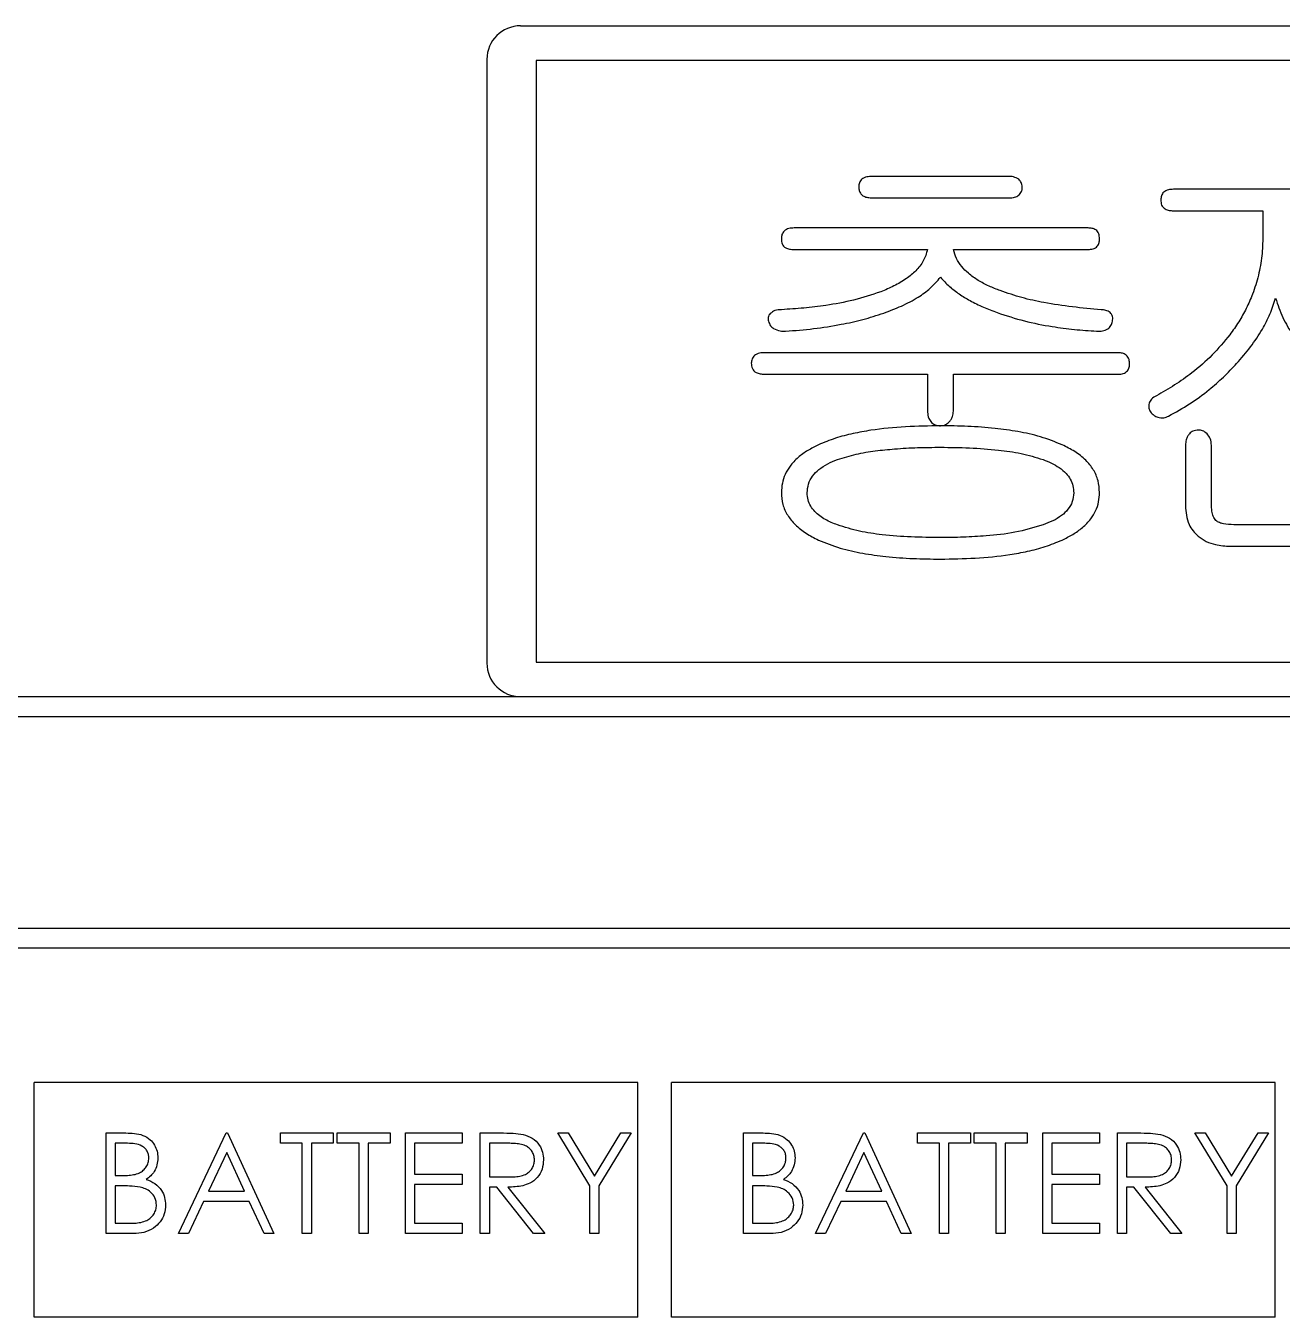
# Model space of a CAD drawing. Header units: millimetres. Extents: x 0 to 17520, y 0 to 12300.
# Drawn here: x 10446.5 to 10821.1, y 5461.4 to 5846.4 of the extents above; entities that cross this region are included whole.
import ezdxf

# ---------------------------------------------------------------- set-up
doc = ezdxf.new("R2010")
doc.units = ezdxf.units.MM
doc.header["$LTSCALE"] = 30

msp = doc.modelspace()

# ---------------------------------------------------------------- linework, layer by layer
for p, q in [((10593.962, 5846.376), (11073.962, 5846.376)), ((10583.962, 5836.376), (10583.962, 5656.376)), ((10598.602, 5836.048), (10598.602, 5656.704)), ((11069.323, 5836.048), (10598.602, 5836.048)), ((10739.558, 5801.492), (10698.852, 5801.492)), ((10698.852, 5795.082), (10740.119, 5795.082)), ((10849.834, 5797.646), (10788.716, 5797.646)), ((10788.596, 5791.236), (10815.359, 5791.236)), ((10815.359, 5791.236), (10815.359, 5783.684)), ((10763.235, 5786.108), (10675.575, 5786.108)), ((10675.455, 5779.697), (10715.359, 5779.697)), ((10723.051, 5779.697), (10763.235, 5779.697)), ((10771.969, 5748.928), (10666.841, 5748.928)), ((10666.721, 5742.518), (10715.359, 5742.518)), ((10715.359, 5742.518), (10715.359, 5731.22)), ((10723.051, 5731.48), (10723.051, 5742.518)), ((10723.051, 5742.518), (10772.23, 5742.518)), ((10792.282, 5721.364), (10792.282, 5703.315)), ((10799.974, 5703.996), (10799.974, 5721.284)), ((10879.902, 5697.646), (10806.645, 5697.646)), ((10805.663, 5691.236), (10879.922, 5691.236)), ((10598.602, 5656.704), (11069.323, 5656.704)), ((9989.962, 5646.376), (10593.962, 5646.376)), ((10593.962, 5646.376), (11073.962, 5646.376)), ((11683.962, 5640.376), (9983.962, 5640.376)), ((9983.962, 5577.376), (11683.962, 5577.376)), ((11608.962, 5571.376), (10058.962, 5571.376)), ((10448.962, 5461.376), (10448.962, 5531.376)), ((10628.962, 5531.376), (10448.962, 5531.376)), ((10628.962, 5461.376), (10628.962, 5531.376)), ((10638.962, 5461.376), (10638.962, 5531.376)), ((10818.962, 5531.376), (10638.962, 5531.376)), ((10818.962, 5461.376), (10818.962, 5531.376)), ((10470.449, 5486.287), (10470.449, 5516.287)), ((10470.449, 5516.287), (10476.302, 5516.287)), ((10473.141, 5513.21), (10473.141, 5503.595)), ((10476.795, 5513.21), (10473.141, 5513.21)), ((10491.987, 5486.287), (10506.218, 5516.287)), ((10506.218, 5516.287), (10506.603, 5516.287)), ((10506.603, 5516.287), (10520.449, 5486.287)), ((10522.372, 5516.287), (10538.141, 5516.287)), ((10522.372, 5513.21), (10522.372, 5516.287)), ((10528.911, 5513.21), (10522.372, 5513.21)), ((10528.911, 5486.287), (10528.911, 5513.21)), ((10531.603, 5513.21), (10531.603, 5486.287)), ((10538.141, 5513.21), (10531.603, 5513.21)), ((10538.141, 5516.287), (10538.141, 5513.21)), ((10539.295, 5516.287), (10555.064, 5516.287)), ((10539.295, 5513.21), (10539.295, 5516.287)), ((10545.834, 5513.21), (10539.295, 5513.21)), ((10545.834, 5486.287), (10545.834, 5513.21)), ((10548.526, 5513.21), (10548.526, 5486.287)), ((10555.064, 5513.21), (10548.526, 5513.21)), ((10555.064, 5516.287), (10555.064, 5513.21)), ((10559.68, 5486.287), (10559.68, 5516.287)), ((10559.68, 5516.287), (10576.603, 5516.287)), ((10562.372, 5513.21), (10562.372, 5503.98)), ((10576.603, 5513.21), (10562.372, 5513.21)), ((10576.603, 5516.287), (10576.603, 5513.21)), ((10581.988, 5486.287), (10581.988, 5516.287)), ((10581.988, 5516.287), (10587.991, 5516.287)), ((10584.68, 5513.21), (10584.68, 5503.21)), ((10590.305, 5513.21), (10584.68, 5513.21)), ((10605.064, 5516.287), (10608.147, 5516.287)), ((10614.68, 5500.548), (10605.064, 5516.287)), ((10608.147, 5516.287), (10616.032, 5503.397)), ((10616.032, 5503.397), (10623.905, 5516.287)), ((10626.987, 5516.287), (10617.372, 5500.548)), ((10623.905, 5516.287), (10626.987, 5516.287)), ((10660.449, 5486.287), (10660.449, 5516.287)), ((10660.449, 5516.287), (10666.302, 5516.287)), ((10663.141, 5513.21), (10663.141, 5503.595)), ((10666.795, 5513.21), (10663.141, 5513.21)), ((10681.988, 5486.287), (10696.218, 5516.287)), ((10696.218, 5516.287), (10696.603, 5516.287)), ((10696.603, 5516.287), (10710.449, 5486.287)), ((10712.372, 5516.287), (10728.141, 5516.287)), ((10712.372, 5513.21), (10712.372, 5516.287)), ((10718.911, 5513.21), (10712.372, 5513.21)), ((10718.911, 5486.287), (10718.911, 5513.21)), ((10721.603, 5513.21), (10721.603, 5486.287)), ((10728.141, 5513.21), (10721.603, 5513.21)), ((10728.141, 5516.287), (10728.141, 5513.21)), ((10729.295, 5516.287), (10745.064, 5516.287)), ((10729.295, 5513.21), (10729.295, 5516.287)), ((10735.834, 5513.21), (10729.295, 5513.21)), ((10735.834, 5486.287), (10735.834, 5513.21)), ((10738.526, 5513.21), (10738.526, 5486.287)), ((10745.064, 5513.21), (10738.526, 5513.21)), ((10745.064, 5516.287), (10745.064, 5513.21)), ((10749.68, 5486.287), (10749.68, 5516.287)), ((10749.68, 5516.287), (10766.603, 5516.287)), ((10752.372, 5513.21), (10752.372, 5503.98)), ((10766.603, 5513.21), (10752.372, 5513.21)), ((10766.603, 5516.287), (10766.603, 5513.21)), ((10771.987, 5486.287), (10771.987, 5516.287)), ((10771.987, 5516.287), (10777.991, 5516.287)), ((10774.68, 5513.21), (10774.68, 5503.21)), ((10780.305, 5513.21), (10774.68, 5513.21)), ((10795.064, 5516.287), (10798.147, 5516.287)), ((10804.68, 5500.548), (10795.064, 5516.287)), ((10798.147, 5516.287), (10806.032, 5503.397)), ((10806.032, 5503.397), (10813.905, 5516.287)), ((10816.988, 5516.287), (10807.372, 5500.548)), ((10813.905, 5516.287), (10816.988, 5516.287)), ((10506.381, 5510.44), (10500.948, 5498.98)), ((10511.669, 5498.98), (10506.381, 5510.44)), ((10696.381, 5510.44), (10690.948, 5498.98)), ((10701.669, 5498.98), (10696.381, 5510.44)), ((10473.141, 5503.595), (10474.95, 5503.595)), ((10562.372, 5503.98), (10576.603, 5503.98)), ((10576.603, 5503.98), (10576.603, 5500.903)), ((10584.68, 5503.21), (10590.173, 5503.168)), ((10663.141, 5503.595), (10664.95, 5503.595)), ((10752.372, 5503.98), (10766.603, 5503.98)), ((10766.603, 5503.98), (10766.603, 5500.903)), ((10774.68, 5503.21), (10780.173, 5503.168)), ((10473.141, 5500.518), (10473.141, 5489.364)), ((10474.926, 5500.518), (10473.141, 5500.518)), ((10500.948, 5498.98), (10511.669, 5498.98)), ((10562.372, 5500.903), (10562.372, 5489.364)), ((10576.603, 5500.903), (10562.372, 5500.903)), ((10584.68, 5500.133), (10584.68, 5486.287)), ((10586.867, 5500.133), (10584.68, 5500.133)), ((10597.889, 5486.287), (10586.867, 5500.133)), ((10590.197, 5500.133), (10601.218, 5486.287)), ((10614.68, 5486.287), (10614.68, 5500.548)), ((10617.372, 5500.548), (10617.372, 5486.287)), ((10663.141, 5500.518), (10663.141, 5489.364)), ((10664.926, 5500.518), (10663.141, 5500.518)), ((10690.948, 5498.98), (10701.669, 5498.98)), ((10752.372, 5500.903), (10752.372, 5489.364)), ((10766.603, 5500.903), (10752.372, 5500.903)), ((10774.68, 5500.133), (10774.68, 5486.287)), ((10776.867, 5500.133), (10774.68, 5500.133)), ((10787.889, 5486.287), (10776.867, 5500.133)), ((10780.197, 5500.133), (10791.218, 5486.287)), ((10804.68, 5486.287), (10804.68, 5500.548)), ((10807.372, 5500.548), (10807.372, 5486.287)), ((10499.488, 5495.903), (10494.926, 5486.287)), ((10513.087, 5495.903), (10499.488, 5495.903)), ((10517.522, 5486.287), (10513.087, 5495.903)), ((10689.487, 5495.903), (10684.926, 5486.287)), ((10703.087, 5495.903), (10689.487, 5495.903)), ((10707.522, 5486.287), (10703.087, 5495.903)), ((10478.562, 5486.287), (10470.449, 5486.287)), ((10473.141, 5489.364), (10476.975, 5489.364)), ((10494.926, 5486.287), (10491.987, 5486.287)), ((10520.449, 5486.287), (10517.522, 5486.287)), ((10531.603, 5486.287), (10528.911, 5486.287)), ((10548.526, 5486.287), (10545.834, 5486.287)), ((10576.603, 5486.287), (10559.68, 5486.287)), ((10562.372, 5489.364), (10576.603, 5489.364)), ((10576.603, 5489.364), (10576.603, 5486.287)), ((10584.68, 5486.287), (10581.988, 5486.287)), ((10601.218, 5486.287), (10597.889, 5486.287)), ((10617.372, 5486.287), (10614.68, 5486.287)), ((10668.562, 5486.287), (10660.449, 5486.287)), ((10663.141, 5489.364), (10666.976, 5489.364)), ((10684.926, 5486.287), (10681.988, 5486.287)), ((10710.449, 5486.287), (10707.522, 5486.287)), ((10721.603, 5486.287), (10718.911, 5486.287)), ((10738.526, 5486.287), (10735.834, 5486.287)), ((10766.603, 5486.287), (10749.68, 5486.287)), ((10752.372, 5489.364), (10766.603, 5489.364)), ((10766.603, 5489.364), (10766.603, 5486.287)), ((10774.68, 5486.287), (10771.987, 5486.287)), ((10791.218, 5486.287), (10787.889, 5486.287)), ((10807.372, 5486.287), (10804.68, 5486.287)), ((10628.962, 5461.376), (10448.962, 5461.376)), ((10818.962, 5461.376), (10638.962, 5461.376))]:
    msp.add_line(p, q)
for centre, start, end in [((10593.962, 5836.376), 90, 180), ((10593.962, 5656.376), 180, 270)]:
    msp.add_arc(centre, 10, start, end)
for points, knots in [([(10698.852, 5801.492), (10698.312, 5801.467), (10697.234, 5801.416), (10695.768, 5800.842), (10694.945, 5799.629), (10694.879, 5798.775), (10694.846, 5798.347)], [0, 0, 0, 0, 0.2809461, 0.5605273, 0.7797963, 1, 1, 1, 1]), ([(10694.846, 5798.347), (10694.869, 5797.98), (10694.916, 5797.246), (10695.408, 5796.22), (10696.353, 5795.485), (10697.556, 5795.136), (10698.42, 5795.1), (10698.852, 5795.082)], [0, 0, 0, 0, 0.1865631, 0.3731828, 0.5596289, 0.7794988, 1, 1, 1, 1]), ([(10742.603, 5800.611), (10742.071, 5800.903), (10741.118, 5801.427), (10740.036, 5801.472), (10739.558, 5801.492)], [0, 0, 0, 0, 0.55805541, 1, 1, 1, 1]), ([(10743.564, 5798.347), (10743.506, 5798.822), (10743.401, 5799.674), (10742.848, 5800.323), (10742.603, 5800.611)], [0, 0, 0, 0, 0.55724847, 1, 1, 1, 1]), ([(10742.743, 5796.084), (10743.036, 5796.457), (10743.562, 5797.128), (10743.564, 5797.973), (10743.564, 5798.347)], [0, 0, 0, 0, 0.5575425, 1, 1, 1, 1]), ([(10740.119, 5795.082), (10740.667, 5795.126), (10741.647, 5795.204), (10742.408, 5795.815), (10742.743, 5796.084)], [0, 0, 0, 0, 0.5599292, 1, 1, 1, 1]), ([(10788.716, 5797.646), (10788.192, 5797.622), (10787.147, 5797.575), (10785.749, 5796.95), (10785.01, 5795.743), (10784.957, 5794.916), (10784.93, 5794.501)], [0, 0, 0, 0, 0.2807416, 0.5597186, 0.7794784, 1, 1, 1, 1]), ([(10784.93, 5794.501), (10784.946, 5793.962), (10784.978, 5792.89), (10786.041, 5791.708), (10787.352, 5791.29), (10788.181, 5791.254), (10788.596, 5791.236)], [0, 0, 0, 0, 0.280398, 0.5581065, 0.7785866, 1, 1, 1, 1]), ([(10675.575, 5786.108), (10675.044, 5786.085), (10673.986, 5786.039), (10672.592, 5785.373), (10671.847, 5784.159), (10671.795, 5783.322), (10671.769, 5782.902)], [0, 0, 0, 0, 0.2809668, 0.5598385, 0.7793046, 1, 1, 1, 1]), ([(10671.769, 5782.902), (10671.786, 5782.365), (10671.818, 5781.296), (10672.913, 5780.152), (10674.216, 5779.75), (10675.042, 5779.715), (10675.455, 5779.697)], [0, 0, 0, 0, 0.2803073, 0.5577841, 0.7784104, 1, 1, 1, 1]), ([(10766.641, 5782.902), (10766.607, 5783.405), (10766.539, 5784.406), (10765.652, 5785.606), (10764.409, 5786.04), (10763.627, 5786.085), (10763.235, 5786.108)], [0, 0, 0, 0, 0.2802965, 0.5584874, 0.7792822, 1, 1, 1, 1]), ([(10763.235, 5779.697), (10763.735, 5779.724), (10764.731, 5779.777), (10766.014, 5780.514), (10766.561, 5781.728), (10766.614, 5782.511), (10766.641, 5782.902)], [0, 0, 0, 0, 0.2803477, 0.5590207, 0.7792634, 1, 1, 1, 1]), ([(10815.359, 5783.684), (10815.295, 5781.719), (10815.167, 5777.79), (10814.124, 5771.97), (10812.488, 5766.735), (10810.45, 5762.108), (10808.206, 5758.046), (10806.391, 5755.546), (10805.483, 5754.297)], [0, 0, 0, 0, 0.1866503, 0.3733142, 0.5599356, 0.7066262, 0.8533156, 1, 1, 1, 1]), ([(10715.359, 5779.697), (10714.998, 5778.524), (10714.275, 5776.176), (10711.922, 5773.282), (10708.935, 5770.794), (10705.365, 5768.734), (10702.706, 5767.629), (10701.377, 5767.077)], [0, 0, 0, 0, 0.186201, 0.3728179, 0.5595839, 0.7797936, 1, 1, 1, 1]), ([(10737.034, 5767.418), (10735.907, 5767.855), (10733.652, 5768.728), (10730.441, 5770.423), (10727.677, 5772.37), (10725.477, 5774.572), (10723.83, 5776.944), (10723.311, 5778.78), (10723.051, 5779.697)], [0, 0, 0, 0, 0.1867588, 0.3735032, 0.5601535, 0.7068089, 0.8535614, 1, 1, 1, 1]), ([(10702.298, 5760.747), (10704.073, 5761.408), (10707.623, 5762.73), (10712.285, 5765.211), (10716.292, 5768.03), (10718.234, 5770.293), (10719.205, 5771.424)], [0, 0, 0, 0, 0.2801085, 0.5601403, 0.7801458, 1, 1, 1, 1]), ([(10719.205, 5771.424), (10720.048, 5770.492), (10721.734, 5768.628), (10724.785, 5766.396), (10728.18, 5764.307), (10731.972, 5762.458), (10734.732, 5761.397), (10736.112, 5760.867)], [0, 0, 0, 0, 0.1866092, 0.3732296, 0.5599399, 0.7799794, 1, 1, 1, 1]), ([(10767.122, 5761.749), (10764.265, 5761.995), (10758.551, 5762.487), (10750.65, 5763.678), (10743.429, 5765.222), (10739.165, 5766.686), (10737.034, 5767.418)], [0, 0, 0, 0, 0.2800286, 0.5600296, 0.7800373, 1, 1, 1, 1]), ([(10701.377, 5767.077), (10698.704, 5766.196), (10693.357, 5764.435), (10685.628, 5763.045), (10678.447, 5762.18), (10674.035, 5761.892), (10671.829, 5761.749)], [0, 0, 0, 0, 0.2798983, 0.5599075, 0.7799532, 1, 1, 1, 1]), ([(10807.526, 5745.723), (10808.935, 5747.329), (10811.753, 5750.542), (10815.042, 5755.516), (10817.568, 5760.409), (10818.619, 5763.599), (10819.145, 5765.194)], [0, 0, 0, 0, 0.2800248, 0.5600047, 0.7800313, 1, 1, 1, 1]), ([(10819.145, 5765.194), (10819.789, 5763.245), (10821.078, 5759.346), (10824.066, 5754.44), (10827.238, 5750.229), (10829.415, 5747.853), (10830.503, 5746.664)], [0, 0, 0, 0, 0.2797684, 0.5597549, 0.7798672, 1, 1, 1, 1]), ([(10668.464, 5760.607), (10668.304, 5760.437), (10667.984, 5760.096), (10667.723, 5759.276), (10667.847, 5758.684), (10667.923, 5758.323)], [0, 0, 0, 0, 0.2803642, 0.5608055, 1, 1, 1, 1]), ([(10671.829, 5761.749), (10671.129, 5761.726), (10669.882, 5761.685), (10668.896, 5760.936), (10668.464, 5760.607)], [0, 0, 0, 0, 0.5613686, 1, 1, 1, 1]), ([(10673.031, 5755.338), (10675.81, 5755.552), (10681.368, 5755.98), (10689.038, 5757.205), (10696.051, 5758.709), (10700.216, 5760.068), (10702.298, 5760.747)], [0, 0, 0, 0, 0.28001204, 0.56000046, 0.7800007, 1, 1, 1, 1]), ([(10736.112, 5760.867), (10738.801, 5759.991), (10744.179, 5758.239), (10751.926, 5756.756), (10759.131, 5755.793), (10763.564, 5755.49), (10765.78, 5755.338)], [0, 0, 0, 0, 0.27995804, 0.55994519, 0.77996477, 1, 1, 1, 1]), ([(10770.487, 5758.303), (10770.554, 5758.778), (10770.656, 5759.492), (10770.286, 5760.385), (10769.641, 5761.089), (10768.526, 5761.582), (10767.591, 5761.693), (10767.122, 5761.749)], [0, 0, 0, 0, 0.2490849, 0.3744602, 0.4992704, 0.7490248, 1, 1, 1, 1]), ([(10667.923, 5758.323), (10668.091, 5757.841), (10668.391, 5756.976), (10669.094, 5756.396), (10669.405, 5756.14)], [0, 0, 0, 0, 0.5572629, 1, 1, 1, 1]), ([(10669.405, 5756.14), (10670.051, 5755.839), (10671.205, 5755.301), (10672.472, 5755.327), (10673.031, 5755.338)], [0, 0, 0, 0, 0.5591657, 1, 1, 1, 1]), ([(10765.78, 5755.338), (10766.358, 5755.324), (10767.512, 5755.295), (10769.071, 5755.86), (10770.126, 5756.98), (10770.366, 5757.862), (10770.487, 5758.303)], [0, 0, 0, 0, 0.28066985, 0.55999384, 0.77961587, 1, 1, 1, 1]), ([(10805.483, 5754.297), (10803.781, 5752.227), (10800.377, 5748.086), (10794.704, 5743.201), (10789.081, 5739.22), (10785.419, 5737.145), (10783.588, 5736.108)], [0, 0, 0, 0, 0.2799361, 0.5599095, 0.7799664, 1, 1, 1, 1]), ([(10666.841, 5748.928), (10666.297, 5748.904), (10665.212, 5748.855), (10663.743, 5748.278), (10662.892, 5747.074), (10662.827, 5746.214), (10662.795, 5745.783)], [0, 0, 0, 0, 0.2810721, 0.5608404, 0.7797788, 1, 1, 1, 1]), ([(10775.615, 5745.783), (10775.558, 5746.296), (10775.445, 5747.318), (10774.432, 5748.451), (10773.167, 5748.861), (10772.369, 5748.906), (10771.969, 5748.928)], [0, 0, 0, 0, 0.2800481, 0.5588246, 0.7792354, 1, 1, 1, 1]), ([(10662.795, 5745.783), (10662.838, 5745.23), (10662.925, 5744.126), (10664.086, 5742.978), (10665.437, 5742.569), (10666.293, 5742.535), (10666.721, 5742.518)], [0, 0, 0, 0, 0.27978585, 0.55781614, 0.77844852, 1, 1, 1, 1]), ([(10772.23, 5742.518), (10772.734, 5742.541), (10773.739, 5742.588), (10775.001, 5743.381), (10775.536, 5744.602), (10775.589, 5745.389), (10775.615, 5745.783)], [0, 0, 0, 0, 0.2803414, 0.559061, 0.7792151, 1, 1, 1, 1]), ([(10787.234, 5730.018), (10789.341, 5731.186), (10793.555, 5733.523), (10798.955, 5737.526), (10803.621, 5741.603), (10806.224, 5744.35), (10807.526, 5745.723)], [0, 0, 0, 0, 0.2799667, 0.5600116, 0.7799667, 1, 1, 1, 1]), ([(10781.425, 5733.844), (10781.344, 5733.351), (10781.198, 5732.464), (10781.632, 5731.685), (10781.825, 5731.34)], [0, 0, 0, 0, 0.55622949, 1, 1, 1, 1]), ([(10783.588, 5736.108), (10783.047, 5735.808), (10782.083, 5735.273), (10781.626, 5734.28), (10781.425, 5733.844)], [0, 0, 0, 0, 0.5609876, 1, 1, 1, 1]), ([(10715.359, 5731.22), (10715.414, 5730.567), (10715.514, 5729.401), (10716.241, 5728.494), (10716.561, 5728.095)], [0, 0, 0, 0, 0.55961877, 1, 1, 1, 1]), ([(10721.729, 5728.215), (10721.963, 5728.461), (10722.431, 5728.954), (10722.951, 5730.073), (10723.013, 5730.947), (10723.051, 5731.48)], [0, 0, 0, 0, 0.2801219, 0.5606584, 1, 1, 1, 1]), ([(10781.825, 5731.34), (10782.15, 5730.927), (10782.732, 5730.187), (10783.604, 5729.847), (10783.989, 5729.697)], [0, 0, 0, 0, 0.5585313, 1, 1, 1, 1]), ([(10783.989, 5729.697), (10784.616, 5729.576), (10785.738, 5729.36), (10786.776, 5729.817), (10787.234, 5730.018)], [0, 0, 0, 0, 0.5592128, 1, 1, 1, 1]), ([(10719.215, 5727.133), (10715.75, 5727.081), (10708.82, 5726.979), (10700.098, 5726.134), (10693.119, 5724.852), (10687.819, 5723.539), (10684.464, 5722.142), (10682.787, 5721.444)], [0, 0, 0, 0, 0.2800143, 0.5599963, 0.7066796, 0.8533854, 1, 1, 1, 1]), ([(10716.561, 5728.095), (10717.007, 5727.782), (10717.806, 5727.22), (10718.776, 5727.16), (10719.205, 5727.133)], [0, 0, 0, 0, 0.5576275, 1, 1, 1, 1]), ([(10719.205, 5727.133), (10719.736, 5727.199), (10720.688, 5727.318), (10721.41, 5727.94), (10721.729, 5728.215)], [0, 0, 0, 0, 0.5575662, 1, 1, 1, 1]), ([(10755.503, 5721.444), (10753.366, 5722.303), (10749.089, 5724.022), (10742.314, 5725.472), (10735.068, 5726.474), (10727.354, 5727.049), (10721.928, 5727.105), (10719.215, 5727.133)], [0, 0, 0, 0, 0.18654, 0.373206, 0.5599072, 0.7799608, 1, 1, 1, 1]), ([(10796.128, 5725.851), (10795.559, 5725.808), (10794.541, 5725.73), (10793.779, 5725.063), (10793.444, 5724.769)], [0, 0, 0, 0, 0.5594832, 1, 1, 1, 1]), ([(10798.692, 5724.749), (10798.275, 5725.108), (10797.529, 5725.747), (10796.557, 5725.819), (10796.128, 5725.851)], [0, 0, 0, 0, 0.5595487, 1, 1, 1, 1]), ([(10682.787, 5721.444), (10681.726, 5720.908), (10679.604, 5719.835), (10676.695, 5717.746), (10674.412, 5715.319), (10672.812, 5712.697), (10671.929, 5710.004), (10671.822, 5708.136), (10671.769, 5707.201)], [0, 0, 0, 0, 0.1867638, 0.3734441, 0.560039, 0.7066605, 0.8533319, 1, 1, 1, 1]), ([(10766.641, 5707.201), (10766.556, 5708.398), (10766.385, 5710.791), (10764.921, 5714.138), (10762.493, 5717.092), (10759.294, 5719.57), (10756.767, 5720.819), (10755.503, 5721.444)], [0, 0, 0, 0, 0.1865509, 0.3731065, 0.5597608, 0.7798401, 1, 1, 1, 1]), ([(10793.444, 5724.769), (10793.227, 5724.501), (10792.793, 5723.963), (10792.378, 5722.786), (10792.318, 5721.903), (10792.282, 5721.364)], [0, 0, 0, 0, 0.27976487, 0.56049028, 1, 1, 1, 1]), ([(10799.974, 5721.284), (10799.931, 5722.009), (10799.853, 5723.304), (10799.047, 5724.308), (10798.692, 5724.749)], [0, 0, 0, 0, 0.5603018, 1, 1, 1, 1]), ([(10688.476, 5717.077), (10690.324, 5717.65), (10694.022, 5718.795), (10699.766, 5719.704), (10705.882, 5720.301), (10712.367, 5720.677), (10716.926, 5720.708), (10719.205, 5720.723)], [0, 0, 0, 0, 0.18658708, 0.37326336, 0.55994454, 0.77996035, 1, 1, 1, 1]), ([(10719.205, 5720.723), (10722.094, 5720.698), (10727.871, 5720.647), (10735.893, 5720.035), (10743.27, 5719.043), (10747.62, 5717.732), (10749.794, 5717.077)], [0, 0, 0, 0, 0.280066, 0.5601152, 0.7801216, 1, 1, 1, 1]), ([(10679.462, 5707.121), (10679.535, 5708.017), (10679.683, 5709.809), (10680.987, 5712.228), (10683.01, 5714.243), (10685.549, 5715.881), (10687.5, 5716.678), (10688.476, 5717.077)], [0, 0, 0, 0, 0.1864098, 0.372874, 0.5596029, 0.7796599, 1, 1, 1, 1]), ([(10749.794, 5717.077), (10750.631, 5716.743), (10752.305, 5716.076), (10754.648, 5714.719), (10756.611, 5713.124), (10757.977, 5711.235), (10758.814, 5709.249), (10758.904, 5707.83), (10758.949, 5707.121)], [0, 0, 0, 0, 0.1868011, 0.3734573, 0.5601429, 0.7066985, 0.8535, 1, 1, 1, 1]), ([(10671.769, 5707.201), (10671.852, 5706.017), (10672.017, 5703.648), (10673.515, 5700.359), (10675.918, 5697.448), (10679.054, 5694.964), (10681.542, 5693.707), (10682.787, 5693.079)], [0, 0, 0, 0, 0.1866032, 0.373067, 0.5597706, 0.7798487, 1, 1, 1, 1]), ([(10688.476, 5697.586), (10687.255, 5698.068), (10684.815, 5699.03), (10682.112, 5701.025), (10680.417, 5703.122), (10679.603, 5705.058), (10679.509, 5706.434), (10679.462, 5707.121)], [0, 0, 0, 0, 0.2802719, 0.5597795, 0.7064603, 0.8533267, 1, 1, 1, 1]), ([(10758.949, 5707.121), (10758.865, 5706.239), (10758.698, 5704.475), (10757.327, 5702.133), (10755.259, 5700.226), (10752.701, 5698.705), (10750.763, 5697.959), (10749.794, 5697.586)], [0, 0, 0, 0, 0.1862542, 0.3726344, 0.5594808, 0.7796631, 1, 1, 1, 1]), ([(10755.503, 5693.079), (10756.568, 5693.606), (10758.698, 5694.66), (10761.605, 5696.74), (10763.949, 5699.107), (10765.553, 5701.724), (10766.478, 5704.399), (10766.587, 5706.268), (10766.641, 5707.201)], [0, 0, 0, 0, 0.1867314, 0.3735116, 0.5600479, 0.7066418, 0.8533684, 1, 1, 1, 1]), ([(10792.282, 5703.315), (10792.325, 5702.363), (10792.41, 5700.459), (10793.191, 5697.9), (10794.421, 5695.755), (10795.519, 5694.732), (10796.068, 5694.221)], [0, 0, 0, 0, 0.280104, 0.559934, 0.779975, 1, 1, 1, 1]), ([(10801.336, 5698.888), (10801.037, 5699.298), (10800.436, 5700.12), (10800.048, 5701.913), (10800.002, 5703.207), (10799.974, 5703.996)], [0, 0, 0, 0, 0.2790185, 0.5601028, 1, 1, 1, 1]), ([(10806.645, 5697.646), (10805.612, 5697.69), (10804.171, 5697.751), (10802.347, 5698.186), (10801.673, 5698.654), (10801.336, 5698.888)], [0, 0, 0, 0, 0.5595474, 0.7803372, 1, 1, 1, 1]), ([(10719.205, 5693.8), (10716.301, 5693.831), (10710.494, 5693.893), (10702.43, 5694.517), (10695.016, 5695.546), (10690.655, 5696.906), (10688.476, 5697.586)], [0, 0, 0, 0, 0.2800555, 0.5601022, 0.7801102, 1, 1, 1, 1]), ([(10749.794, 5697.586), (10747.02, 5696.764), (10741.471, 5695.118), (10733.433, 5694.312), (10726.02, 5693.851), (10721.477, 5693.817), (10719.205, 5693.8)], [0, 0, 0, 0, 0.2797799, 0.55981368, 0.77990338, 1, 1, 1, 1]), ([(10796.068, 5694.221), (10796.847, 5693.658), (10798.407, 5692.532), (10800.974, 5691.697), (10803.406, 5691.296), (10804.91, 5691.256), (10805.663, 5691.236)], [0, 0, 0, 0, 0.2796982, 0.5599892, 0.7798071, 1, 1, 1, 1]), ([(10682.787, 5693.079), (10684.933, 5692.22), (10689.228, 5690.503), (10696.028, 5689.062), (10703.298, 5688.049), (10711.039, 5687.474), (10716.483, 5687.418), (10719.205, 5687.39)], [0, 0, 0, 0, 0.1865563, 0.3732203, 0.5599176, 0.7799638, 1, 1, 1, 1]), ([(10719.205, 5687.39), (10722.658, 5687.442), (10729.564, 5687.546), (10738.256, 5688.39), (10745.209, 5689.675), (10750.488, 5690.991), (10753.832, 5692.383), (10755.503, 5693.079)], [0, 0, 0, 0, 0.280014, 0.5599974, 0.7066801, 0.8533858, 1, 1, 1, 1]), ([(10476.302, 5516.287), (10477.156, 5516.266), (10478.862, 5516.223), (10481.399, 5515.731), (10483.495, 5514.482), (10484.866, 5512.742), (10485.694, 5510.871), (10485.787, 5509.526), (10485.834, 5508.853)], [0, 0, 0, 0, 0.187022, 0.3737301, 0.5599466, 0.7066258, 0.8533084, 1, 1, 1, 1]), ([(10483.141, 5508.799), (10483.12, 5509.165), (10483.076, 5509.895), (10482.672, 5510.932), (10481.977, 5511.794), (10480.779, 5512.649), (10478.978, 5513.135), (10477.524, 5513.185), (10476.795, 5513.21)], [0, 0, 0, 0, 0.1250985, 0.2500405, 0.3749947, 0.5000273, 0.7496139, 1, 1, 1, 1]), ([(10587.991, 5516.287), (10589.266, 5516.291), (10591.541, 5516.299), (10593.796, 5516.007), (10594.788, 5515.879)], [0, 0, 0, 0, 0.56023, 1, 1, 1, 1]), ([(10598.141, 5508.27), (10598.109, 5508.71), (10598.044, 5509.588), (10597.448, 5510.787), (10596.601, 5511.8), (10595.375, 5512.63), (10593.799, 5513.033), (10592.057, 5513.192), (10590.889, 5513.204), (10590.305, 5513.21)], [0, 0, 0, 0, 0.1249169, 0.2498491, 0.374793, 0.4997347, 0.6661773, 0.8330704, 1, 1, 1, 1]), ([(10594.788, 5515.879), (10595.729, 5515.566), (10597.611, 5514.942), (10599.592, 5512.921), (10600.685, 5510.593), (10600.784, 5509.041), (10600.834, 5508.265)], [0, 0, 0, 0, 0.27979776, 0.55950801, 0.77963243, 1, 1, 1, 1]), ([(10666.302, 5516.287), (10667.156, 5516.266), (10668.862, 5516.223), (10671.399, 5515.731), (10673.495, 5514.482), (10674.866, 5512.742), (10675.694, 5510.871), (10675.787, 5509.526), (10675.834, 5508.853)], [0, 0, 0, 0, 0.187022, 0.3737301, 0.5599466, 0.7066258, 0.8533084, 1, 1, 1, 1]), ([(10673.141, 5508.799), (10673.12, 5509.165), (10673.076, 5509.895), (10672.672, 5510.932), (10671.977, 5511.794), (10670.779, 5512.649), (10668.978, 5513.135), (10667.524, 5513.185), (10666.795, 5513.21)], [0, 0, 0, 0, 0.1250979, 0.2500442, 0.3749978, 0.5000298, 0.7496152, 1, 1, 1, 1]), ([(10777.991, 5516.287), (10779.266, 5516.291), (10781.541, 5516.299), (10783.796, 5516.007), (10784.788, 5515.879)], [0, 0, 0, 0, 0.56023773, 1, 1, 1, 1]), ([(10788.141, 5508.27), (10788.109, 5508.71), (10788.044, 5509.588), (10787.448, 5510.787), (10786.601, 5511.8), (10785.375, 5512.63), (10783.799, 5513.033), (10782.057, 5513.192), (10780.889, 5513.204), (10780.305, 5513.21)], [0, 0, 0, 0, 0.1249192, 0.2498472, 0.3747992, 0.4997322, 0.6661866, 0.8330694, 1, 1, 1, 1]), ([(10784.788, 5515.879), (10785.729, 5515.566), (10787.611, 5514.942), (10789.592, 5512.92), (10790.685, 5510.593), (10790.784, 5509.041), (10790.834, 5508.265)], [0, 0, 0, 0, 0.2798, 0.5595045, 0.7796307, 1, 1, 1, 1]), ([(10474.95, 5503.595), (10475.56, 5503.604), (10476.779, 5503.623), (10478.598, 5503.81), (10480.229, 5504.273), (10481.512, 5505.127), (10482.418, 5506.17), (10483.031, 5507.426), (10483.105, 5508.342), (10483.141, 5508.799)], [0, 0, 0, 0, 0.16695328, 0.33381582, 0.50027977, 0.62527054, 0.75023819, 0.87516129, 1, 1, 1, 1]), ([(10485.834, 5508.853), (10485.785, 5508.142), (10485.688, 5506.721), (10484.88, 5504.881), (10483.753, 5503.421), (10482.828, 5502.788), (10482.366, 5502.471)], [0, 0, 0, 0, 0.27994217, 0.55966341, 0.77977022, 1, 1, 1, 1]), ([(10590.173, 5503.168), (10590.769, 5503.178), (10591.961, 5503.197), (10593.743, 5503.368), (10595.334, 5503.826), (10596.601, 5504.646), (10597.466, 5505.688), (10598.04, 5506.926), (10598.108, 5507.822), (10598.141, 5508.27)], [0, 0, 0, 0, 0.1669372, 0.3338038, 0.5002439, 0.6251777, 0.75015, 0.8750702, 1, 1, 1, 1]), ([(10600.834, 5508.265), (10600.755, 5507.316), (10600.599, 5505.42), (10599.111, 5502.898), (10596.96, 5501.289), (10594.639, 5500.512), (10592.427, 5500.187), (10590.94, 5500.151), (10590.197, 5500.133)], [0, 0, 0, 0, 0.1865075, 0.372748, 0.5590635, 0.7058777, 0.8529125, 1, 1, 1, 1]), ([(10664.95, 5503.595), (10665.56, 5503.604), (10666.779, 5503.623), (10668.598, 5503.81), (10670.229, 5504.273), (10671.512, 5505.127), (10672.417, 5506.17), (10673.031, 5507.426), (10673.105, 5508.342), (10673.141, 5508.799)], [0, 0, 0, 0, 0.1669437, 0.3338076, 0.5002833, 0.625266, 0.7502346, 0.8751587, 1, 1, 1, 1]), ([(10675.834, 5508.853), (10675.785, 5508.142), (10675.688, 5506.721), (10674.88, 5504.881), (10673.753, 5503.421), (10672.828, 5502.788), (10672.366, 5502.471)], [0, 0, 0, 0, 0.2799383, 0.5596637, 0.7797592, 1, 1, 1, 1]), ([(10780.173, 5503.168), (10780.769, 5503.178), (10781.961, 5503.197), (10783.743, 5503.368), (10785.334, 5503.826), (10786.602, 5504.646), (10787.466, 5505.688), (10788.04, 5506.926), (10788.108, 5507.822), (10788.141, 5508.27)], [0, 0, 0, 0, 0.1669264, 0.3337933, 0.5002337, 0.625177, 0.7501495, 0.87507, 1, 1, 1, 1]), ([(10790.834, 5508.265), (10790.755, 5507.316), (10790.599, 5505.42), (10789.111, 5502.898), (10786.96, 5501.289), (10784.639, 5500.512), (10782.427, 5500.187), (10780.94, 5500.151), (10780.197, 5500.133)], [0, 0, 0, 0, 0.1865089, 0.3727508, 0.5590676, 0.7058755, 0.8529114, 1, 1, 1, 1]), ([(10482.366, 5502.471), (10483.265, 5502.107), (10485.059, 5501.379), (10486.95, 5499.369), (10487.976, 5497.076), (10488.086, 5495.561), (10488.141, 5494.803)], [0, 0, 0, 0, 0.2803805, 0.5596029, 0.7797605, 1, 1, 1, 1]), ([(10672.366, 5502.471), (10673.265, 5502.107), (10675.059, 5501.379), (10676.95, 5499.369), (10677.976, 5497.076), (10678.086, 5495.561), (10678.141, 5494.803)], [0, 0, 0, 0, 0.2803898, 0.5596031, 0.7797598, 1, 1, 1, 1]), ([(10480.539, 5500.164), (10479.496, 5500.293), (10477.631, 5500.523), (10475.753, 5500.52), (10474.926, 5500.518)], [0, 0, 0, 0, 0.5597392, 1, 1, 1, 1]), ([(10485.449, 5494.803), (10485.36, 5495.541), (10485.182, 5497.019), (10483.811, 5498.653), (10482.213, 5499.685), (10481.097, 5500.004), (10480.539, 5500.164)], [0, 0, 0, 0, 0.2790388, 0.5586144, 0.7792238, 1, 1, 1, 1]), ([(10670.539, 5500.164), (10669.496, 5500.293), (10667.631, 5500.523), (10665.753, 5500.52), (10664.926, 5500.518)], [0, 0, 0, 0, 0.5597392, 1, 1, 1, 1]), ([(10675.449, 5494.803), (10675.36, 5495.541), (10675.182, 5497.019), (10673.811, 5498.653), (10672.213, 5499.685), (10671.097, 5500.004), (10670.539, 5500.164)], [0, 0, 0, 0, 0.2790348, 0.5586064, 0.7792126, 1, 1, 1, 1]), ([(10476.975, 5489.364), (10477.607, 5489.372), (10478.868, 5489.388), (10480.752, 5489.588), (10482.431, 5490.099), (10483.743, 5491.007), (10484.667, 5492.093), (10485.328, 5493.38), (10485.409, 5494.329), (10485.449, 5494.803)], [0, 0, 0, 0, 0.1669426, 0.3338091, 0.5002154, 0.6252181, 0.750204, 0.8751374, 1, 1, 1, 1]), ([(10488.141, 5494.803), (10488.069, 5493.907), (10487.926, 5492.115), (10486.584, 5489.719), (10484.528, 5487.732), (10481.724, 5486.467), (10479.617, 5486.347), (10478.562, 5486.287)], [0, 0, 0, 0, 0.1866716, 0.3731908, 0.5599467, 0.7797091, 1, 1, 1, 1]), ([(10666.976, 5489.364), (10667.607, 5489.372), (10668.868, 5489.388), (10670.752, 5489.588), (10672.431, 5490.099), (10673.744, 5491.007), (10674.667, 5492.093), (10675.328, 5493.38), (10675.409, 5494.329), (10675.449, 5494.803)], [0, 0, 0, 0, 0.1669326, 0.3337998, 0.5002166, 0.6252198, 0.7502061, 0.8751354, 1, 1, 1, 1]), ([(10678.141, 5494.803), (10678.069, 5493.907), (10677.926, 5492.115), (10676.584, 5489.719), (10674.528, 5487.732), (10671.724, 5486.467), (10669.617, 5486.347), (10668.562, 5486.287)], [0, 0, 0, 0, 0.1866707, 0.373193, 0.559948, 0.7797019, 1, 1, 1, 1])]:
    msp.add_open_spline(points, degree=3, knots=knots)

doc.saveas('drawing.dxf')
